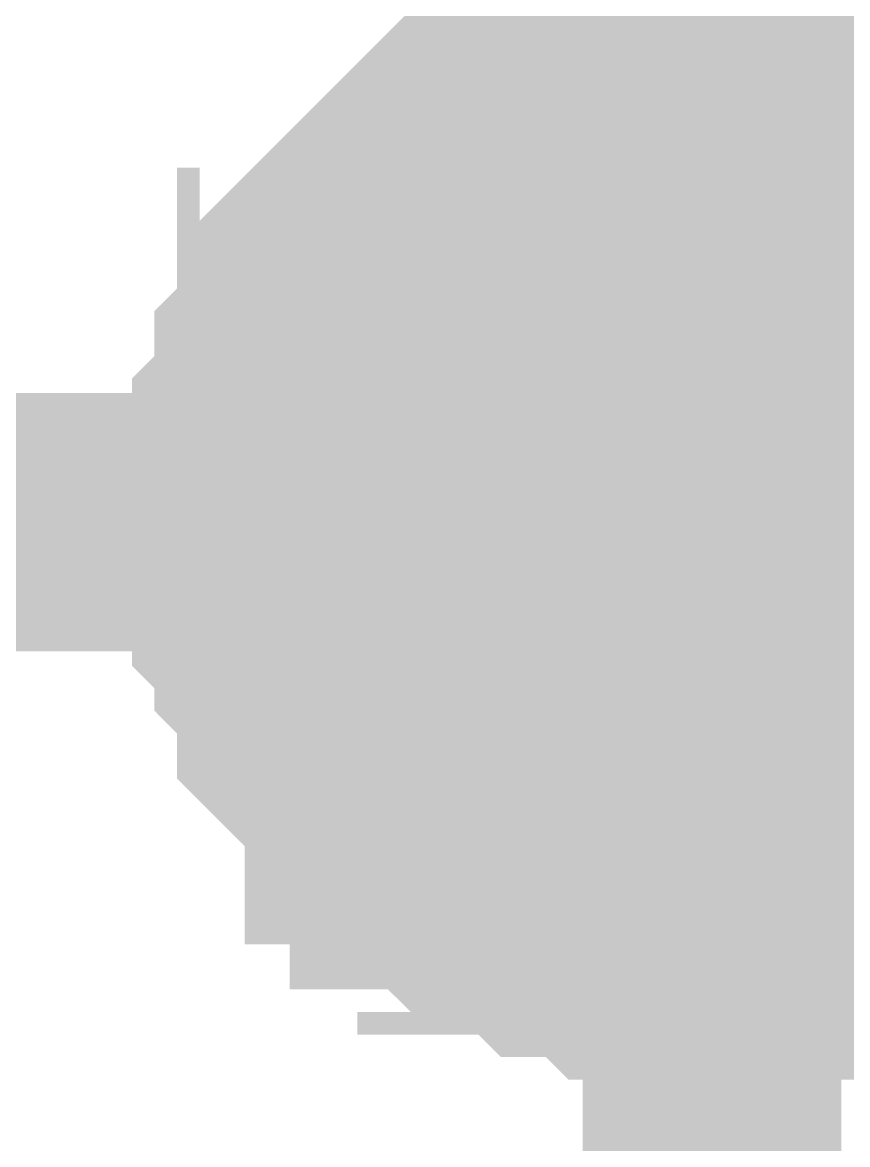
# Model space of a CAD drawing. Header units: inches. Extents: x 0 to 841, y 0 to 594.
# Drawn here: x 704.215 to 705.171, y 481.753 to 483.054 of the extents above; entities that cross this region are included whole.
import ezdxf

# ---------------------------------------------------------------- set-up
doc = ezdxf.new("R2010")
doc.units = ezdxf.units.IN
doc.layers.add('Sheet', color=255, linetype='Continuous')

msp = doc.modelspace()

# ---------------------------------------------------------------- linework, layer by layer
at = {"layer": 'Sheet'}
for points in [[(697.5147, 482.4747, 0.2997, 0.2997, 0), (705.0143, 482.4747, 0.2997, 0.2997, 0), (705.0143, 487.4918, 0.2997, 0.2997, 0), (697.5147, 487.4918, 0.2997, 0.2997, 0)], [(704.4917, 482.4747, 0.2997, 0.2997, 0), (704.4917, 482.5009, 0.2997, 0.2997, 0), (704.4917, 482.527, 0.2997, 0.2997, 0), (704.4917, 482.5531, 0.2997, 0.2997, 0), (704.4917, 482.5793, 0.2997, 0.2997, 0), (704.5178, 482.6054, 0.2997, 0.2997, 0), (704.5178, 482.6315, 0.2997, 0.2997, 0), (704.5178, 482.6577, 0.2997, 0.2997, 0), (704.5439, 482.6838, 0.2997, 0.2997, 0), (704.5439, 482.7099, 0.2997, 0.2997, 0), (704.5439, 482.7361, 0.2997, 0.2997, 0), (704.5701, 482.7361, 0.2997, 0.2997, 0), (704.5701, 482.7622, 0.2997, 0.2997, 0), (704.5962, 482.7883, 0.2997, 0.2997, 0), (704.6223, 482.8144, 0.2997, 0.2997, 0), (704.6223, 482.8144, 0.2997, 0.2997, 0), (704.6485, 482.8406, 0.2997, 0.2997, 0), (704.6746, 482.8667, 0.2997, 0.2997, 0), (704.6746, 482.8667, 0.2997, 0.2997, 0), (704.7007, 482.8928, 0.2997, 0.2997, 0), (704.7269, 482.919, 0.2997, 0.2997, 0), (704.753, 482.919, 0.2997, 0.2997, 0), (704.753, 482.9451, 0.2997, 0.2997, 0), (704.7791, 482.9451, 0.2997, 0.2997, 0), (704.8052, 482.9451, 0.2997, 0.2997, 0), (704.8314, 482.9712, 0.2997, 0.2997, 0), (704.8575, 482.9712, 0.2997, 0.2997, 0), (704.8836, 482.9712, 0.2997, 0.2997, 0), (704.9098, 482.9974, 0.2997, 0.2997, 0), (704.9359, 482.9974, 0.2997, 0.2997, 0), (704.962, 482.9974, 0.2997, 0.2997, 0), (704.9882, 482.9974, 0.2997, 0.2997, 0), (705.0143, 482.9974, 0.2997, 0.2997, 0)], [(704.4917, 482.4747, 0.2997, 0.2997, 0), (704.4917, 482.5009, 0.2997, 0.2997, 0), (704.4917, 482.527, 0.2997, 0.2997, 0), (704.4917, 482.5531, 0.2997, 0.2997, 0), (704.4917, 482.5793, 0.2997, 0.2997, 0), (704.5178, 482.6054, 0.2997, 0.2997, 0), (704.5178, 482.6315, 0.2997, 0.2997, 0), (704.5178, 482.6577, 0.2997, 0.2997, 0), (704.5439, 482.6838, 0.2997, 0.2997, 0), (704.5439, 482.7099, 0.2997, 0.2997, 0), (704.5439, 482.7361, 0.2997, 0.2997, 0), (704.5701, 482.7361, 0.2997, 0.2997, 0), (704.5701, 482.7622, 0.2997, 0.2997, 0), (704.5962, 482.7883, 0.2997, 0.2997, 0), (704.6223, 482.8144, 0.2997, 0.2997, 0), (704.6223, 482.8144, 0.2997, 0.2997, 0), (704.6485, 482.8406, 0.2997, 0.2997, 0), (704.6746, 482.8667, 0.2997, 0.2997, 0), (704.6746, 482.8667, 0.2997, 0.2997, 0), (704.7007, 482.8928, 0.2997, 0.2997, 0), (704.7269, 482.919, 0.2997, 0.2997, 0), (704.753, 482.919, 0.2997, 0.2997, 0), (704.753, 482.9451, 0.2997, 0.2997, 0), (704.7791, 482.9451, 0.2997, 0.2997, 0), (704.8052, 482.9451, 0.2997, 0.2997, 0), (704.8314, 482.9712, 0.2997, 0.2997, 0), (704.8575, 482.9712, 0.2997, 0.2997, 0), (704.8836, 482.9712, 0.2997, 0.2997, 0), (704.9098, 482.9974, 0.2997, 0.2997, 0), (704.9359, 482.9974, 0.2997, 0.2997, 0), (704.962, 482.9974, 0.2997, 0.2997, 0), (704.9882, 482.9974, 0.2997, 0.2997, 0), (705.0143, 482.9974, 0.2997, 0.2997, 0)], [(704.4917, 482.4747, 0.2997, 0.2997, 0), (704.4917, 482.5009, 0.2997, 0.2997, 0), (704.4917, 482.527, 0.2997, 0.2997, 0), (704.4917, 482.5531, 0.2997, 0.2997, 0), (704.4917, 482.5793, 0.2997, 0.2997, 0), (704.5178, 482.6054, 0.2997, 0.2997, 0), (704.5178, 482.6315, 0.2997, 0.2997, 0), (704.5178, 482.6577, 0.2997, 0.2997, 0), (704.5439, 482.6838, 0.2997, 0.2997, 0), (704.5439, 482.7099, 0.2997, 0.2997, 0), (704.5439, 482.7361, 0.2997, 0.2997, 0), (704.5701, 482.7361, 0.2997, 0.2997, 0), (704.5701, 482.7622, 0.2997, 0.2997, 0), (704.5962, 482.7883, 0.2997, 0.2997, 0), (704.6223, 482.8144, 0.2997, 0.2997, 0), (704.6223, 482.8144, 0.2997, 0.2997, 0), (704.6485, 482.8406, 0.2997, 0.2997, 0), (704.6746, 482.8667, 0.2997, 0.2997, 0), (704.6746, 482.8667, 0.2997, 0.2997, 0), (704.7007, 482.8928, 0.2997, 0.2997, 0), (704.7269, 482.919, 0.2997, 0.2997, 0), (704.753, 482.919, 0.2997, 0.2997, 0), (704.753, 482.9451, 0.2997, 0.2997, 0), (704.7791, 482.9451, 0.2997, 0.2997, 0), (704.8052, 482.9451, 0.2997, 0.2997, 0), (704.8314, 482.9712, 0.2997, 0.2997, 0), (704.8575, 482.9712, 0.2997, 0.2997, 0), (704.8836, 482.9712, 0.2997, 0.2997, 0), (704.9098, 482.9974, 0.2997, 0.2997, 0), (704.9359, 482.9974, 0.2997, 0.2997, 0), (704.962, 482.9974, 0.2997, 0.2997, 0), (704.9882, 482.9974, 0.2997, 0.2997, 0), (705.0143, 482.9974, 0.2997, 0.2997, 0)], [(704.4917, 482.4747, 0.2997, 0.2997, 0), (704.4917, 482.5009, 0.2997, 0.2997, 0), (704.4917, 482.527, 0.2997, 0.2997, 0), (704.4917, 482.5531, 0.2997, 0.2997, 0), (704.4917, 482.5793, 0.2997, 0.2997, 0), (704.5178, 482.6054, 0.2997, 0.2997, 0), (704.5178, 482.6315, 0.2997, 0.2997, 0), (704.5178, 482.6577, 0.2997, 0.2997, 0), (704.5439, 482.6838, 0.2997, 0.2997, 0), (704.5439, 482.7099, 0.2997, 0.2997, 0), (704.5439, 482.7361, 0.2997, 0.2997, 0), (704.5701, 482.7361, 0.2997, 0.2997, 0), (704.5701, 482.7622, 0.2997, 0.2997, 0), (704.5962, 482.7883, 0.2997, 0.2997, 0), (704.6223, 482.8144, 0.2997, 0.2997, 0), (704.6223, 482.8144, 0.2997, 0.2997, 0), (704.6485, 482.8406, 0.2997, 0.2997, 0), (704.6746, 482.8667, 0.2997, 0.2997, 0), (704.6746, 482.8667, 0.2997, 0.2997, 0), (704.7007, 482.8928, 0.2997, 0.2997, 0), (704.7269, 482.919, 0.2997, 0.2997, 0), (704.753, 482.919, 0.2997, 0.2997, 0), (704.753, 482.9451, 0.2997, 0.2997, 0), (704.7791, 482.9451, 0.2997, 0.2997, 0), (704.8052, 482.9451, 0.2997, 0.2997, 0), (704.8314, 482.9712, 0.2997, 0.2997, 0), (704.8575, 482.9712, 0.2997, 0.2997, 0), (704.8836, 482.9712, 0.2997, 0.2997, 0), (704.9098, 482.9974, 0.2997, 0.2997, 0), (704.9359, 482.9974, 0.2997, 0.2997, 0), (704.962, 482.9974, 0.2997, 0.2997, 0), (704.9882, 482.9974, 0.2997, 0.2997, 0), (705.0143, 482.9974, 0.2997, 0.2997, 0)], [(705.0143, 482.9974, 0.2997, 0.2997, 0), (705.0143, 482.9974, 0.2997, 0.2997, 0)], [(705.0143, 482.9974, 0.2997, 0.2997, 0), (705.0404, 482.9974, 0.2997, 0.2997, 0), (705.0666, 482.9974, 0.2997, 0.2997, 0), (705.0927, 482.9974, 0.2997, 0.2997, 0), (705.1188, 482.9974, 0.2997, 0.2997, 0), (705.1449, 482.9712, 0.2997, 0.2997, 0), (705.1711, 482.9712, 0.2997, 0.2997, 0), (705.1972, 482.9712, 0.2997, 0.2997, 0), (705.2233, 482.9451, 0.2997, 0.2997, 0), (705.2233, 482.9451, 0.2997, 0.2997, 0), (705.2495, 482.9451, 0.2997, 0.2997, 0), (705.2756, 482.919, 0.2997, 0.2997, 0), (705.3017, 482.919, 0.2997, 0.2997, 0), (705.3279, 482.8928, 0.2997, 0.2997, 0)], [(705.0143, 482.9974, 0.2997, 0.2997, 0), (705.0143, 482.9974, 0.2997, 0.2997, 0)], [(705.0143, 482.9974, 0.2997, 0.2997, 0), (705.0404, 482.9974, 0.2997, 0.2997, 0), (705.0666, 482.9974, 0.2997, 0.2997, 0), (705.0927, 482.9974, 0.2997, 0.2997, 0), (705.1188, 482.9974, 0.2997, 0.2997, 0), (705.1449, 482.9712, 0.2997, 0.2997, 0), (705.1711, 482.9712, 0.2997, 0.2997, 0), (705.1972, 482.9712, 0.2997, 0.2997, 0), (705.2233, 482.9451, 0.2997, 0.2997, 0), (705.2233, 482.9451, 0.2997, 0.2997, 0), (705.2495, 482.9451, 0.2997, 0.2997, 0), (705.2756, 482.919, 0.2997, 0.2997, 0), (705.3017, 482.919, 0.2997, 0.2997, 0), (705.3279, 482.8928, 0.2997, 0.2997, 0)], [(705.0143, 482.9974, 0.2997, 0.2997, 0), (705.0143, 482.9974, 0.2997, 0.2997, 0)], [(705.0143, 482.9974, 0.2997, 0.2997, 0), (705.0404, 482.9974, 0.2997, 0.2997, 0), (705.0666, 482.9974, 0.2997, 0.2997, 0), (705.0927, 482.9974, 0.2997, 0.2997, 0), (705.1188, 482.9974, 0.2997, 0.2997, 0), (705.1449, 482.9712, 0.2997, 0.2997, 0), (705.1711, 482.9712, 0.2997, 0.2997, 0), (705.1972, 482.9712, 0.2997, 0.2997, 0), (705.2233, 482.9451, 0.2997, 0.2997, 0), (705.2233, 482.9451, 0.2997, 0.2997, 0), (705.2495, 482.9451, 0.2997, 0.2997, 0), (705.2756, 482.919, 0.2997, 0.2997, 0), (705.3017, 482.919, 0.2997, 0.2997, 0), (705.3279, 482.8928, 0.2997, 0.2997, 0)], [(705.0143, 482.9974, 0.2997, 0.2997, 0), (705.0143, 482.9974, 0.2997, 0.2997, 0)], [(705.0143, 482.9974, 0.2997, 0.2997, 0), (705.0404, 482.9974, 0.2997, 0.2997, 0), (705.0666, 482.9974, 0.2997, 0.2997, 0), (705.0927, 482.9974, 0.2997, 0.2997, 0), (705.1188, 482.9974, 0.2997, 0.2997, 0), (705.1449, 482.9712, 0.2997, 0.2997, 0), (705.1711, 482.9712, 0.2997, 0.2997, 0), (705.1972, 482.9712, 0.2997, 0.2997, 0), (705.2233, 482.9451, 0.2997, 0.2997, 0), (705.2233, 482.9451, 0.2997, 0.2997, 0), (705.2495, 482.9451, 0.2997, 0.2997, 0), (705.2756, 482.919, 0.2997, 0.2997, 0), (705.3017, 482.919, 0.2997, 0.2997, 0), (705.3279, 482.8928, 0.2997, 0.2997, 0)], [(704.4917, 482.4747, 0.0991, 0.0991, 0), (704.4917, 482.5009, 0.0991, 0.0991, 0), (704.4917, 482.527, 0.0991, 0.0991, 0), (704.4917, 482.5531, 0.0991, 0.0991, 0), (704.4917, 482.5793, 0.0991, 0.0991, 0), (704.5178, 482.6054, 0.0991, 0.0991, 0), (704.5178, 482.6315, 0.0991, 0.0991, 0), (704.5178, 482.6577, 0.0991, 0.0991, 0), (704.5439, 482.6838, 0.0991, 0.0991, 0), (704.5439, 482.7099, 0.0991, 0.0991, 0), (704.5439, 482.7361, 0.0991, 0.0991, 0), (704.5701, 482.7361, 0.0991, 0.0991, 0), (704.5701, 482.7622, 0.0991, 0.0991, 0), (704.5962, 482.7883, 0.0991, 0.0991, 0), (704.6223, 482.8144, 0.0991, 0.0991, 0), (704.6223, 482.8144, 0.0991, 0.0991, 0), (704.6485, 482.8406, 0.0991, 0.0991, 0), (704.6746, 482.8667, 0.0991, 0.0991, 0), (704.6746, 482.8667, 0.0991, 0.0991, 0), (704.7007, 482.8928, 0.0991, 0.0991, 0), (704.7269, 482.919, 0.0991, 0.0991, 0), (704.753, 482.919, 0.0991, 0.0991, 0), (704.753, 482.9451, 0.0991, 0.0991, 0), (704.7791, 482.9451, 0.0991, 0.0991, 0), (704.8052, 482.9451, 0.0991, 0.0991, 0), (704.8314, 482.9712, 0.0991, 0.0991, 0), (704.8575, 482.9712, 0.0991, 0.0991, 0), (704.8836, 482.9712, 0.0991, 0.0991, 0), (704.9098, 482.9974, 0.0991, 0.0991, 0), (704.9359, 482.9974, 0.0991, 0.0991, 0), (704.962, 482.9974, 0.0991, 0.0991, 0), (704.9882, 482.9974, 0.0991, 0.0991, 0), (705.0143, 482.9974, 0.0991, 0.0991, 0)], [(704.4917, 482.4747, 0.0991, 0.0991, 0), (704.4917, 482.5009, 0.0991, 0.0991, 0), (704.4917, 482.527, 0.0991, 0.0991, 0), (704.4917, 482.5531, 0.0991, 0.0991, 0), (704.4917, 482.5793, 0.0991, 0.0991, 0), (704.5178, 482.6054, 0.0991, 0.0991, 0), (704.5178, 482.6315, 0.0991, 0.0991, 0), (704.5178, 482.6577, 0.0991, 0.0991, 0), (704.5439, 482.6838, 0.0991, 0.0991, 0), (704.5439, 482.7099, 0.0991, 0.0991, 0), (704.5439, 482.7361, 0.0991, 0.0991, 0), (704.5701, 482.7361, 0.0991, 0.0991, 0), (704.5701, 482.7622, 0.0991, 0.0991, 0), (704.5962, 482.7883, 0.0991, 0.0991, 0), (704.6223, 482.8144, 0.0991, 0.0991, 0), (704.6223, 482.8144, 0.0991, 0.0991, 0), (704.6485, 482.8406, 0.0991, 0.0991, 0), (704.6746, 482.8667, 0.0991, 0.0991, 0), (704.6746, 482.8667, 0.0991, 0.0991, 0), (704.7007, 482.8928, 0.0991, 0.0991, 0), (704.7269, 482.919, 0.0991, 0.0991, 0), (704.753, 482.919, 0.0991, 0.0991, 0), (704.753, 482.9451, 0.0991, 0.0991, 0), (704.7791, 482.9451, 0.0991, 0.0991, 0), (704.8052, 482.9451, 0.0991, 0.0991, 0), (704.8314, 482.9712, 0.0991, 0.0991, 0), (704.8575, 482.9712, 0.0991, 0.0991, 0), (704.8836, 482.9712, 0.0991, 0.0991, 0), (704.9098, 482.9974, 0.0991, 0.0991, 0), (704.9359, 482.9974, 0.0991, 0.0991, 0), (704.962, 482.9974, 0.0991, 0.0991, 0), (704.9882, 482.9974, 0.0991, 0.0991, 0), (705.0143, 482.9974, 0.0991, 0.0991, 0)], [(704.4917, 482.4747, 0.0991, 0.0991, 0), (704.4917, 482.5009, 0.0991, 0.0991, 0), (704.4917, 482.527, 0.0991, 0.0991, 0), (704.4917, 482.5531, 0.0991, 0.0991, 0), (704.4917, 482.5793, 0.0991, 0.0991, 0), (704.5178, 482.6054, 0.0991, 0.0991, 0), (704.5178, 482.6315, 0.0991, 0.0991, 0), (704.5178, 482.6577, 0.0991, 0.0991, 0), (704.5439, 482.6838, 0.0991, 0.0991, 0), (704.5439, 482.7099, 0.0991, 0.0991, 0), (704.5439, 482.7361, 0.0991, 0.0991, 0), (704.5701, 482.7361, 0.0991, 0.0991, 0), (704.5701, 482.7622, 0.0991, 0.0991, 0), (704.5962, 482.7883, 0.0991, 0.0991, 0), (704.6223, 482.8144, 0.0991, 0.0991, 0), (704.6223, 482.8144, 0.0991, 0.0991, 0), (704.6485, 482.8406, 0.0991, 0.0991, 0), (704.6746, 482.8667, 0.0991, 0.0991, 0), (704.6746, 482.8667, 0.0991, 0.0991, 0), (704.7007, 482.8928, 0.0991, 0.0991, 0), (704.7269, 482.919, 0.0991, 0.0991, 0), (704.753, 482.919, 0.0991, 0.0991, 0), (704.753, 482.9451, 0.0991, 0.0991, 0), (704.7791, 482.9451, 0.0991, 0.0991, 0), (704.8052, 482.9451, 0.0991, 0.0991, 0), (704.8314, 482.9712, 0.0991, 0.0991, 0), (704.8575, 482.9712, 0.0991, 0.0991, 0), (704.8836, 482.9712, 0.0991, 0.0991, 0), (704.9098, 482.9974, 0.0991, 0.0991, 0), (704.9359, 482.9974, 0.0991, 0.0991, 0), (704.962, 482.9974, 0.0991, 0.0991, 0), (704.9882, 482.9974, 0.0991, 0.0991, 0), (705.0143, 482.9974, 0.0991, 0.0991, 0)], [(704.4917, 482.4747, 0.0991, 0.0991, 0), (704.4917, 482.5009, 0.0991, 0.0991, 0), (704.4917, 482.527, 0.0991, 0.0991, 0), (704.4917, 482.5531, 0.0991, 0.0991, 0), (704.4917, 482.5793, 0.0991, 0.0991, 0), (704.5178, 482.6054, 0.0991, 0.0991, 0), (704.5178, 482.6315, 0.0991, 0.0991, 0), (704.5178, 482.6577, 0.0991, 0.0991, 0), (704.5439, 482.6838, 0.0991, 0.0991, 0), (704.5439, 482.7099, 0.0991, 0.0991, 0), (704.5439, 482.7361, 0.0991, 0.0991, 0), (704.5701, 482.7361, 0.0991, 0.0991, 0), (704.5701, 482.7622, 0.0991, 0.0991, 0), (704.5962, 482.7883, 0.0991, 0.0991, 0), (704.6223, 482.8144, 0.0991, 0.0991, 0), (704.6223, 482.8144, 0.0991, 0.0991, 0), (704.6485, 482.8406, 0.0991, 0.0991, 0), (704.6746, 482.8667, 0.0991, 0.0991, 0), (704.6746, 482.8667, 0.0991, 0.0991, 0), (704.7007, 482.8928, 0.0991, 0.0991, 0), (704.7269, 482.919, 0.0991, 0.0991, 0), (704.753, 482.919, 0.0991, 0.0991, 0), (704.753, 482.9451, 0.0991, 0.0991, 0), (704.7791, 482.9451, 0.0991, 0.0991, 0), (704.8052, 482.9451, 0.0991, 0.0991, 0), (704.8314, 482.9712, 0.0991, 0.0991, 0), (704.8575, 482.9712, 0.0991, 0.0991, 0), (704.8836, 482.9712, 0.0991, 0.0991, 0), (704.9098, 482.9974, 0.0991, 0.0991, 0), (704.9359, 482.9974, 0.0991, 0.0991, 0), (704.962, 482.9974, 0.0991, 0.0991, 0), (704.9882, 482.9974, 0.0991, 0.0991, 0), (705.0143, 482.9974, 0.0991, 0.0991, 0)], [(705.0143, 482.9974, 0.0991, 0.0991, 0), (705.0143, 482.9974, 0.0991, 0.0991, 0)], [(705.0143, 482.9974, 0.0991, 0.0991, 0), (705.0404, 482.9974, 0.0991, 0.0991, 0), (705.0666, 482.9974, 0.0991, 0.0991, 0), (705.0927, 482.9974, 0.0991, 0.0991, 0), (705.1188, 482.9974, 0.0991, 0.0991, 0), (705.1449, 482.9712, 0.0991, 0.0991, 0), (705.1711, 482.9712, 0.0991, 0.0991, 0), (705.1972, 482.9712, 0.0991, 0.0991, 0), (705.2233, 482.9451, 0.0991, 0.0991, 0)], [(705.0143, 482.9974, 0.0991, 0.0991, 0), (705.0143, 482.9974, 0.0991, 0.0991, 0)], [(705.0143, 482.9974, 0.0991, 0.0991, 0), (705.0404, 482.9974, 0.0991, 0.0991, 0), (705.0666, 482.9974, 0.0991, 0.0991, 0), (705.0927, 482.9974, 0.0991, 0.0991, 0), (705.1188, 482.9974, 0.0991, 0.0991, 0), (705.1449, 482.9712, 0.0991, 0.0991, 0), (705.1711, 482.9712, 0.0991, 0.0991, 0), (705.1972, 482.9712, 0.0991, 0.0991, 0), (705.2233, 482.9451, 0.0991, 0.0991, 0)], [(705.0143, 482.9974, 0.0991, 0.0991, 0), (705.0143, 482.9974, 0.0991, 0.0991, 0)], [(705.0143, 482.9974, 0.0991, 0.0991, 0), (705.0404, 482.9974, 0.0991, 0.0991, 0), (705.0666, 482.9974, 0.0991, 0.0991, 0), (705.0927, 482.9974, 0.0991, 0.0991, 0), (705.1188, 482.9974, 0.0991, 0.0991, 0), (705.1449, 482.9712, 0.0991, 0.0991, 0), (705.1711, 482.9712, 0.0991, 0.0991, 0), (705.1972, 482.9712, 0.0991, 0.0991, 0), (705.2233, 482.9451, 0.0991, 0.0991, 0)], [(705.0143, 482.9974, 0.0991, 0.0991, 0), (705.0143, 482.9974, 0.0991, 0.0991, 0)], [(705.0143, 482.9974, 0.0991, 0.0991, 0), (705.0404, 482.9974, 0.0991, 0.0991, 0), (705.0666, 482.9974, 0.0991, 0.0991, 0), (705.0927, 482.9974, 0.0991, 0.0991, 0), (705.1188, 482.9974, 0.0991, 0.0991, 0), (705.1449, 482.9712, 0.0991, 0.0991, 0), (705.1711, 482.9712, 0.0991, 0.0991, 0), (705.1972, 482.9712, 0.0991, 0.0991, 0), (705.2233, 482.9451, 0.0991, 0.0991, 0)], [(705.0143, 481.9783, 0.2997, 0.2997, 0), (704.9882, 481.9783, 0.2997, 0.2997, 0), (704.962, 481.9783, 0.2997, 0.2997, 0), (704.9359, 481.9783, 0.2997, 0.2997, 0), (704.9098, 481.9783, 0.2997, 0.2997, 0), (704.8836, 482.0044, 0.2997, 0.2997, 0), (704.8575, 482.0044, 0.2997, 0.2997, 0), (704.8314, 482.0044, 0.2997, 0.2997, 0), (704.8052, 482.0305, 0.2997, 0.2997, 0), (704.7791, 482.0305, 0.2997, 0.2997, 0), (704.753, 482.0305, 0.2997, 0.2997, 0), (704.753, 482.0567, 0.2997, 0.2997, 0), (704.7269, 482.0567, 0.2997, 0.2997, 0), (704.7007, 482.0828, 0.2997, 0.2997, 0), (704.6746, 482.0828, 0.2997, 0.2997, 0), (704.6746, 482.1089, 0.2997, 0.2997, 0), (704.6485, 482.1351, 0.2997, 0.2997, 0), (704.6223, 482.1351, 0.2997, 0.2997, 0), (704.6223, 482.1612, 0.2997, 0.2997, 0), (704.5962, 482.1873, 0.2997, 0.2997, 0), (704.5701, 482.2134, 0.2997, 0.2997, 0), (704.5701, 482.2134, 0.2997, 0.2997, 0), (704.5439, 482.2396, 0.2997, 0.2997, 0), (704.5439, 482.2657, 0.2997, 0.2997, 0), (704.5439, 482.2918, 0.2997, 0.2997, 0), (704.5178, 482.318, 0.2997, 0.2997, 0), (704.5178, 482.3441, 0.2997, 0.2997, 0), (704.5178, 482.3441, 0.2997, 0.2997, 0), (704.4917, 482.3702, 0.2997, 0.2997, 0), (704.4917, 482.3964, 0.2997, 0.2997, 0), (704.4917, 482.4225, 0.2997, 0.2997, 0), (704.4917, 482.4486, 0.2997, 0.2997, 0), (704.4917, 482.4747, 0.2997, 0.2997, 0)], [(704.4917, 482.4747, 0.2997, 0.2997, 0), (704.4917, 482.4747, 0.2997, 0.2997, 0)], [(705.0143, 481.9783, 0.2997, 0.2997, 0), (704.9882, 481.9783, 0.2997, 0.2997, 0), (704.962, 481.9783, 0.2997, 0.2997, 0), (704.9359, 481.9783, 0.2997, 0.2997, 0), (704.9098, 481.9783, 0.2997, 0.2997, 0), (704.8836, 482.0044, 0.2997, 0.2997, 0), (704.8575, 482.0044, 0.2997, 0.2997, 0), (704.8314, 482.0044, 0.2997, 0.2997, 0), (704.8052, 482.0305, 0.2997, 0.2997, 0), (704.7791, 482.0305, 0.2997, 0.2997, 0), (704.753, 482.0305, 0.2997, 0.2997, 0), (704.753, 482.0567, 0.2997, 0.2997, 0), (704.7269, 482.0567, 0.2997, 0.2997, 0), (704.7007, 482.0828, 0.2997, 0.2997, 0), (704.6746, 482.0828, 0.2997, 0.2997, 0), (704.6746, 482.1089, 0.2997, 0.2997, 0), (704.6485, 482.1351, 0.2997, 0.2997, 0), (704.6223, 482.1351, 0.2997, 0.2997, 0), (704.6223, 482.1612, 0.2997, 0.2997, 0), (704.5962, 482.1873, 0.2997, 0.2997, 0), (704.5701, 482.2134, 0.2997, 0.2997, 0), (704.5701, 482.2134, 0.2997, 0.2997, 0), (704.5439, 482.2396, 0.2997, 0.2997, 0), (704.5439, 482.2657, 0.2997, 0.2997, 0), (704.5439, 482.2918, 0.2997, 0.2997, 0), (704.5178, 482.318, 0.2997, 0.2997, 0), (704.5178, 482.3441, 0.2997, 0.2997, 0), (704.5178, 482.3441, 0.2997, 0.2997, 0), (704.4917, 482.3702, 0.2997, 0.2997, 0), (704.4917, 482.3964, 0.2997, 0.2997, 0), (704.4917, 482.4225, 0.2997, 0.2997, 0), (704.4917, 482.4486, 0.2997, 0.2997, 0), (704.4917, 482.4747, 0.2997, 0.2997, 0)], [(704.4917, 482.4747, 0.2997, 0.2997, 0), (704.4917, 482.4747, 0.2997, 0.2997, 0)], [(705.0143, 481.9783, 0.2997, 0.2997, 0), (704.9882, 481.9783, 0.2997, 0.2997, 0), (704.962, 481.9783, 0.2997, 0.2997, 0), (704.9359, 481.9783, 0.2997, 0.2997, 0), (704.9098, 481.9783, 0.2997, 0.2997, 0), (704.8836, 482.0044, 0.2997, 0.2997, 0), (704.8575, 482.0044, 0.2997, 0.2997, 0), (704.8314, 482.0044, 0.2997, 0.2997, 0), (704.8052, 482.0305, 0.2997, 0.2997, 0), (704.7791, 482.0305, 0.2997, 0.2997, 0), (704.753, 482.0305, 0.2997, 0.2997, 0), (704.753, 482.0567, 0.2997, 0.2997, 0), (704.7269, 482.0567, 0.2997, 0.2997, 0), (704.7007, 482.0828, 0.2997, 0.2997, 0), (704.6746, 482.0828, 0.2997, 0.2997, 0), (704.6746, 482.1089, 0.2997, 0.2997, 0), (704.6485, 482.1351, 0.2997, 0.2997, 0), (704.6223, 482.1351, 0.2997, 0.2997, 0), (704.6223, 482.1612, 0.2997, 0.2997, 0), (704.5962, 482.1873, 0.2997, 0.2997, 0), (704.5701, 482.2134, 0.2997, 0.2997, 0), (704.5701, 482.2134, 0.2997, 0.2997, 0), (704.5439, 482.2396, 0.2997, 0.2997, 0), (704.5439, 482.2657, 0.2997, 0.2997, 0), (704.5439, 482.2918, 0.2997, 0.2997, 0), (704.5178, 482.318, 0.2997, 0.2997, 0), (704.5178, 482.3441, 0.2997, 0.2997, 0), (704.5178, 482.3441, 0.2997, 0.2997, 0), (704.4917, 482.3702, 0.2997, 0.2997, 0), (704.4917, 482.3964, 0.2997, 0.2997, 0), (704.4917, 482.4225, 0.2997, 0.2997, 0), (704.4917, 482.4486, 0.2997, 0.2997, 0), (704.4917, 482.4747, 0.2997, 0.2997, 0)], [(704.4917, 482.4747, 0.2997, 0.2997, 0), (704.4917, 482.4747, 0.2997, 0.2997, 0)], [(705.0143, 481.9783, 0.2997, 0.2997, 0), (704.9882, 481.9783, 0.2997, 0.2997, 0), (704.962, 481.9783, 0.2997, 0.2997, 0), (704.9359, 481.9783, 0.2997, 0.2997, 0), (704.9098, 481.9783, 0.2997, 0.2997, 0), (704.8836, 482.0044, 0.2997, 0.2997, 0), (704.8575, 482.0044, 0.2997, 0.2997, 0), (704.8314, 482.0044, 0.2997, 0.2997, 0), (704.8052, 482.0305, 0.2997, 0.2997, 0), (704.7791, 482.0305, 0.2997, 0.2997, 0), (704.753, 482.0305, 0.2997, 0.2997, 0), (704.753, 482.0567, 0.2997, 0.2997, 0), (704.7269, 482.0567, 0.2997, 0.2997, 0), (704.7007, 482.0828, 0.2997, 0.2997, 0), (704.6746, 482.0828, 0.2997, 0.2997, 0), (704.6746, 482.1089, 0.2997, 0.2997, 0), (704.6485, 482.1351, 0.2997, 0.2997, 0), (704.6223, 482.1351, 0.2997, 0.2997, 0), (704.6223, 482.1612, 0.2997, 0.2997, 0), (704.5962, 482.1873, 0.2997, 0.2997, 0), (704.5701, 482.2134, 0.2997, 0.2997, 0), (704.5701, 482.2134, 0.2997, 0.2997, 0), (704.5439, 482.2396, 0.2997, 0.2997, 0), (704.5439, 482.2657, 0.2997, 0.2997, 0), (704.5439, 482.2918, 0.2997, 0.2997, 0), (704.5178, 482.318, 0.2997, 0.2997, 0), (704.5178, 482.3441, 0.2997, 0.2997, 0), (704.5178, 482.3441, 0.2997, 0.2997, 0), (704.4917, 482.3702, 0.2997, 0.2997, 0), (704.4917, 482.3964, 0.2997, 0.2997, 0), (704.4917, 482.4225, 0.2997, 0.2997, 0), (704.4917, 482.4486, 0.2997, 0.2997, 0), (704.4917, 482.4747, 0.2997, 0.2997, 0)], [(704.4917, 482.4747, 0.2997, 0.2997, 0), (704.4917, 482.4747, 0.2997, 0.2997, 0)], [(705.0143, 482.4747, 0.2997, 0.2997, 0), (705.0143, 479.9401, 0.2997, 0.2997, 0)], [(705.0143, 481.9783, 0.0991, 0.0991, 0), (704.9882, 481.9783, 0.0991, 0.0991, 0), (704.962, 481.9783, 0.0991, 0.0991, 0), (704.9359, 481.9783, 0.0991, 0.0991, 0), (704.9098, 481.9783, 0.0991, 0.0991, 0), (704.8836, 482.0044, 0.0991, 0.0991, 0), (704.8575, 482.0044, 0.0991, 0.0991, 0), (704.8314, 482.0044, 0.0991, 0.0991, 0), (704.8052, 482.0305, 0.0991, 0.0991, 0), (704.7791, 482.0305, 0.0991, 0.0991, 0), (704.753, 482.0305, 0.0991, 0.0991, 0), (704.753, 482.0567, 0.0991, 0.0991, 0), (704.7269, 482.0567, 0.0991, 0.0991, 0), (704.7007, 482.0828, 0.0991, 0.0991, 0), (704.6746, 482.0828, 0.0991, 0.0991, 0), (704.6746, 482.1089, 0.0991, 0.0991, 0), (704.6485, 482.1351, 0.0991, 0.0991, 0), (704.6223, 482.1351, 0.0991, 0.0991, 0), (704.6223, 482.1612, 0.0991, 0.0991, 0), (704.5962, 482.1873, 0.0991, 0.0991, 0), (704.5701, 482.2134, 0.0991, 0.0991, 0), (704.5701, 482.2134, 0.0991, 0.0991, 0), (704.5439, 482.2396, 0.0991, 0.0991, 0), (704.5439, 482.2657, 0.0991, 0.0991, 0), (704.5439, 482.2918, 0.0991, 0.0991, 0), (704.5178, 482.318, 0.0991, 0.0991, 0), (704.5178, 482.3441, 0.0991, 0.0991, 0), (704.5178, 482.3441, 0.0991, 0.0991, 0), (704.4917, 482.3702, 0.0991, 0.0991, 0), (704.4917, 482.3964, 0.0991, 0.0991, 0), (704.4917, 482.4225, 0.0991, 0.0991, 0), (704.4917, 482.4486, 0.0991, 0.0991, 0), (704.4917, 482.4747, 0.0991, 0.0991, 0)], [(704.4917, 482.4747, 0.0991, 0.0991, 0), (704.4917, 482.4747, 0.0991, 0.0991, 0)], [(705.0143, 481.9783, 0.0991, 0.0991, 0), (704.9882, 481.9783, 0.0991, 0.0991, 0), (704.962, 481.9783, 0.0991, 0.0991, 0), (704.9359, 481.9783, 0.0991, 0.0991, 0), (704.9098, 481.9783, 0.0991, 0.0991, 0), (704.8836, 482.0044, 0.0991, 0.0991, 0), (704.8575, 482.0044, 0.0991, 0.0991, 0), (704.8314, 482.0044, 0.0991, 0.0991, 0), (704.8052, 482.0305, 0.0991, 0.0991, 0), (704.7791, 482.0305, 0.0991, 0.0991, 0), (704.753, 482.0305, 0.0991, 0.0991, 0), (704.753, 482.0567, 0.0991, 0.0991, 0), (704.7269, 482.0567, 0.0991, 0.0991, 0), (704.7007, 482.0828, 0.0991, 0.0991, 0), (704.6746, 482.0828, 0.0991, 0.0991, 0), (704.6746, 482.1089, 0.0991, 0.0991, 0), (704.6485, 482.1351, 0.0991, 0.0991, 0), (704.6223, 482.1351, 0.0991, 0.0991, 0), (704.6223, 482.1612, 0.0991, 0.0991, 0), (704.5962, 482.1873, 0.0991, 0.0991, 0), (704.5701, 482.2134, 0.0991, 0.0991, 0), (704.5701, 482.2134, 0.0991, 0.0991, 0), (704.5439, 482.2396, 0.0991, 0.0991, 0), (704.5439, 482.2657, 0.0991, 0.0991, 0), (704.5439, 482.2918, 0.0991, 0.0991, 0), (704.5178, 482.318, 0.0991, 0.0991, 0), (704.5178, 482.3441, 0.0991, 0.0991, 0), (704.5178, 482.3441, 0.0991, 0.0991, 0), (704.4917, 482.3702, 0.0991, 0.0991, 0), (704.4917, 482.3964, 0.0991, 0.0991, 0), (704.4917, 482.4225, 0.0991, 0.0991, 0), (704.4917, 482.4486, 0.0991, 0.0991, 0), (704.4917, 482.4747, 0.0991, 0.0991, 0)], [(704.4917, 482.4747, 0.0991, 0.0991, 0), (704.4917, 482.4747, 0.0991, 0.0991, 0)], [(705.0143, 481.9783, 0.0991, 0.0991, 0), (704.9882, 481.9783, 0.0991, 0.0991, 0), (704.962, 481.9783, 0.0991, 0.0991, 0), (704.9359, 481.9783, 0.0991, 0.0991, 0), (704.9098, 481.9783, 0.0991, 0.0991, 0), (704.8836, 482.0044, 0.0991, 0.0991, 0), (704.8575, 482.0044, 0.0991, 0.0991, 0), (704.8314, 482.0044, 0.0991, 0.0991, 0), (704.8052, 482.0305, 0.0991, 0.0991, 0), (704.7791, 482.0305, 0.0991, 0.0991, 0), (704.753, 482.0305, 0.0991, 0.0991, 0), (704.753, 482.0567, 0.0991, 0.0991, 0), (704.7269, 482.0567, 0.0991, 0.0991, 0), (704.7007, 482.0828, 0.0991, 0.0991, 0), (704.6746, 482.0828, 0.0991, 0.0991, 0), (704.6746, 482.1089, 0.0991, 0.0991, 0), (704.6485, 482.1351, 0.0991, 0.0991, 0), (704.6223, 482.1351, 0.0991, 0.0991, 0), (704.6223, 482.1612, 0.0991, 0.0991, 0), (704.5962, 482.1873, 0.0991, 0.0991, 0), (704.5701, 482.2134, 0.0991, 0.0991, 0), (704.5701, 482.2134, 0.0991, 0.0991, 0), (704.5439, 482.2396, 0.0991, 0.0991, 0), (704.5439, 482.2657, 0.0991, 0.0991, 0), (704.5439, 482.2918, 0.0991, 0.0991, 0), (704.5178, 482.318, 0.0991, 0.0991, 0), (704.5178, 482.3441, 0.0991, 0.0991, 0), (704.5178, 482.3441, 0.0991, 0.0991, 0), (704.4917, 482.3702, 0.0991, 0.0991, 0), (704.4917, 482.3964, 0.0991, 0.0991, 0), (704.4917, 482.4225, 0.0991, 0.0991, 0), (704.4917, 482.4486, 0.0991, 0.0991, 0), (704.4917, 482.4747, 0.0991, 0.0991, 0)], [(704.4917, 482.4747, 0.0991, 0.0991, 0), (704.4917, 482.4747, 0.0991, 0.0991, 0)], [(705.0143, 481.9783, 0.0991, 0.0991, 0), (704.9882, 481.9783, 0.0991, 0.0991, 0), (704.962, 481.9783, 0.0991, 0.0991, 0), (704.9359, 481.9783, 0.0991, 0.0991, 0), (704.9098, 481.9783, 0.0991, 0.0991, 0), (704.8836, 482.0044, 0.0991, 0.0991, 0), (704.8575, 482.0044, 0.0991, 0.0991, 0), (704.8314, 482.0044, 0.0991, 0.0991, 0), (704.8052, 482.0305, 0.0991, 0.0991, 0), (704.7791, 482.0305, 0.0991, 0.0991, 0), (704.753, 482.0305, 0.0991, 0.0991, 0), (704.753, 482.0567, 0.0991, 0.0991, 0), (704.7269, 482.0567, 0.0991, 0.0991, 0), (704.7007, 482.0828, 0.0991, 0.0991, 0), (704.6746, 482.0828, 0.0991, 0.0991, 0), (704.6746, 482.1089, 0.0991, 0.0991, 0), (704.6485, 482.1351, 0.0991, 0.0991, 0), (704.6223, 482.1351, 0.0991, 0.0991, 0), (704.6223, 482.1612, 0.0991, 0.0991, 0), (704.5962, 482.1873, 0.0991, 0.0991, 0), (704.5701, 482.2134, 0.0991, 0.0991, 0), (704.5701, 482.2134, 0.0991, 0.0991, 0), (704.5439, 482.2396, 0.0991, 0.0991, 0), (704.5439, 482.2657, 0.0991, 0.0991, 0), (704.5439, 482.2918, 0.0991, 0.0991, 0), (704.5178, 482.318, 0.0991, 0.0991, 0), (704.5178, 482.3441, 0.0991, 0.0991, 0), (704.5178, 482.3441, 0.0991, 0.0991, 0), (704.4917, 482.3702, 0.0991, 0.0991, 0), (704.4917, 482.3964, 0.0991, 0.0991, 0), (704.4917, 482.4225, 0.0991, 0.0991, 0), (704.4917, 482.4486, 0.0991, 0.0991, 0), (704.4917, 482.4747, 0.0991, 0.0991, 0)], [(704.4917, 482.4747, 0.0991, 0.0991, 0), (704.4917, 482.4747, 0.0991, 0.0991, 0)], [(705.3279, 482.0828, 0.2997, 0.2997, 0), (705.3017, 482.0567, 0.2997, 0.2997, 0), (705.2756, 482.0567, 0.2997, 0.2997, 0), (705.2495, 482.0305, 0.2997, 0.2997, 0), (705.2233, 482.0305, 0.2997, 0.2997, 0), (705.2233, 482.0305, 0.2997, 0.2997, 0), (705.1972, 482.0044, 0.2997, 0.2997, 0), (705.1711, 482.0044, 0.2997, 0.2997, 0), (705.1449, 482.0044, 0.2997, 0.2997, 0), (705.1188, 481.9783, 0.2997, 0.2997, 0), (705.0927, 481.9783, 0.2997, 0.2997, 0), (705.0666, 481.9783, 0.2997, 0.2997, 0), (705.0404, 481.9783, 0.2997, 0.2997, 0), (705.0143, 481.9783, 0.2997, 0.2997, 0)], [(705.3279, 482.0828, 0.2997, 0.2997, 0), (705.3017, 482.0567, 0.2997, 0.2997, 0), (705.2756, 482.0567, 0.2997, 0.2997, 0), (705.2495, 482.0305, 0.2997, 0.2997, 0), (705.2233, 482.0305, 0.2997, 0.2997, 0), (705.2233, 482.0305, 0.2997, 0.2997, 0), (705.1972, 482.0044, 0.2997, 0.2997, 0), (705.1711, 482.0044, 0.2997, 0.2997, 0), (705.1449, 482.0044, 0.2997, 0.2997, 0), (705.1188, 481.9783, 0.2997, 0.2997, 0), (705.0927, 481.9783, 0.2997, 0.2997, 0), (705.0666, 481.9783, 0.2997, 0.2997, 0), (705.0404, 481.9783, 0.2997, 0.2997, 0), (705.0143, 481.9783, 0.2997, 0.2997, 0)], [(705.3279, 482.0828, 0.2997, 0.2997, 0), (705.3017, 482.0567, 0.2997, 0.2997, 0), (705.2756, 482.0567, 0.2997, 0.2997, 0), (705.2495, 482.0305, 0.2997, 0.2997, 0), (705.2233, 482.0305, 0.2997, 0.2997, 0), (705.2233, 482.0305, 0.2997, 0.2997, 0), (705.1972, 482.0044, 0.2997, 0.2997, 0), (705.1711, 482.0044, 0.2997, 0.2997, 0), (705.1449, 482.0044, 0.2997, 0.2997, 0), (705.1188, 481.9783, 0.2997, 0.2997, 0), (705.0927, 481.9783, 0.2997, 0.2997, 0), (705.0666, 481.9783, 0.2997, 0.2997, 0), (705.0404, 481.9783, 0.2997, 0.2997, 0), (705.0143, 481.9783, 0.2997, 0.2997, 0)], [(705.3279, 482.0828, 0.2997, 0.2997, 0), (705.3017, 482.0567, 0.2997, 0.2997, 0), (705.2756, 482.0567, 0.2997, 0.2997, 0), (705.2495, 482.0305, 0.2997, 0.2997, 0), (705.2233, 482.0305, 0.2997, 0.2997, 0), (705.2233, 482.0305, 0.2997, 0.2997, 0), (705.1972, 482.0044, 0.2997, 0.2997, 0), (705.1711, 482.0044, 0.2997, 0.2997, 0), (705.1449, 482.0044, 0.2997, 0.2997, 0), (705.1188, 481.9783, 0.2997, 0.2997, 0), (705.0927, 481.9783, 0.2997, 0.2997, 0), (705.0666, 481.9783, 0.2997, 0.2997, 0), (705.0404, 481.9783, 0.2997, 0.2997, 0), (705.0143, 481.9783, 0.2997, 0.2997, 0)], [(705.2233, 482.0305, 0.0991, 0.0991, 0), (705.1972, 482.0044, 0.0991, 0.0991, 0), (705.1711, 482.0044, 0.0991, 0.0991, 0), (705.1449, 482.0044, 0.0991, 0.0991, 0), (705.1188, 481.9783, 0.0991, 0.0991, 0), (705.0927, 481.9783, 0.0991, 0.0991, 0), (705.0666, 481.9783, 0.0991, 0.0991, 0), (705.0404, 481.9783, 0.0991, 0.0991, 0), (705.0143, 481.9783, 0.0991, 0.0991, 0)], [(705.2233, 482.0305, 0.0991, 0.0991, 0), (705.1972, 482.0044, 0.0991, 0.0991, 0), (705.1711, 482.0044, 0.0991, 0.0991, 0), (705.1449, 482.0044, 0.0991, 0.0991, 0), (705.1188, 481.9783, 0.0991, 0.0991, 0), (705.0927, 481.9783, 0.0991, 0.0991, 0), (705.0666, 481.9783, 0.0991, 0.0991, 0), (705.0404, 481.9783, 0.0991, 0.0991, 0), (705.0143, 481.9783, 0.0991, 0.0991, 0)], [(705.2233, 482.0305, 0.0991, 0.0991, 0), (705.1972, 482.0044, 0.0991, 0.0991, 0), (705.1711, 482.0044, 0.0991, 0.0991, 0), (705.1449, 482.0044, 0.0991, 0.0991, 0), (705.1188, 481.9783, 0.0991, 0.0991, 0), (705.0927, 481.9783, 0.0991, 0.0991, 0), (705.0666, 481.9783, 0.0991, 0.0991, 0), (705.0404, 481.9783, 0.0991, 0.0991, 0), (705.0143, 481.9783, 0.0991, 0.0991, 0)], [(705.2233, 482.0305, 0.0991, 0.0991, 0), (705.1972, 482.0044, 0.0991, 0.0991, 0), (705.1711, 482.0044, 0.0991, 0.0991, 0), (705.1449, 482.0044, 0.0991, 0.0991, 0), (705.1188, 481.9783, 0.0991, 0.0991, 0), (705.0927, 481.9783, 0.0991, 0.0991, 0), (705.0666, 481.9783, 0.0991, 0.0991, 0), (705.0404, 481.9783, 0.0991, 0.0991, 0), (705.0143, 481.9783, 0.0991, 0.0991, 0)]]:
    msp.add_lwpolyline(points, format="xyseb", dxfattribs=at)
msp.add_lwpolyline([(704.746, 482.5, 0.508, 0.508, 1), (705.254, 482.5, 0.508, 0.508, 1)], format="xyseb", close=True, dxfattribs=at)

doc.saveas('drawing.dxf')
